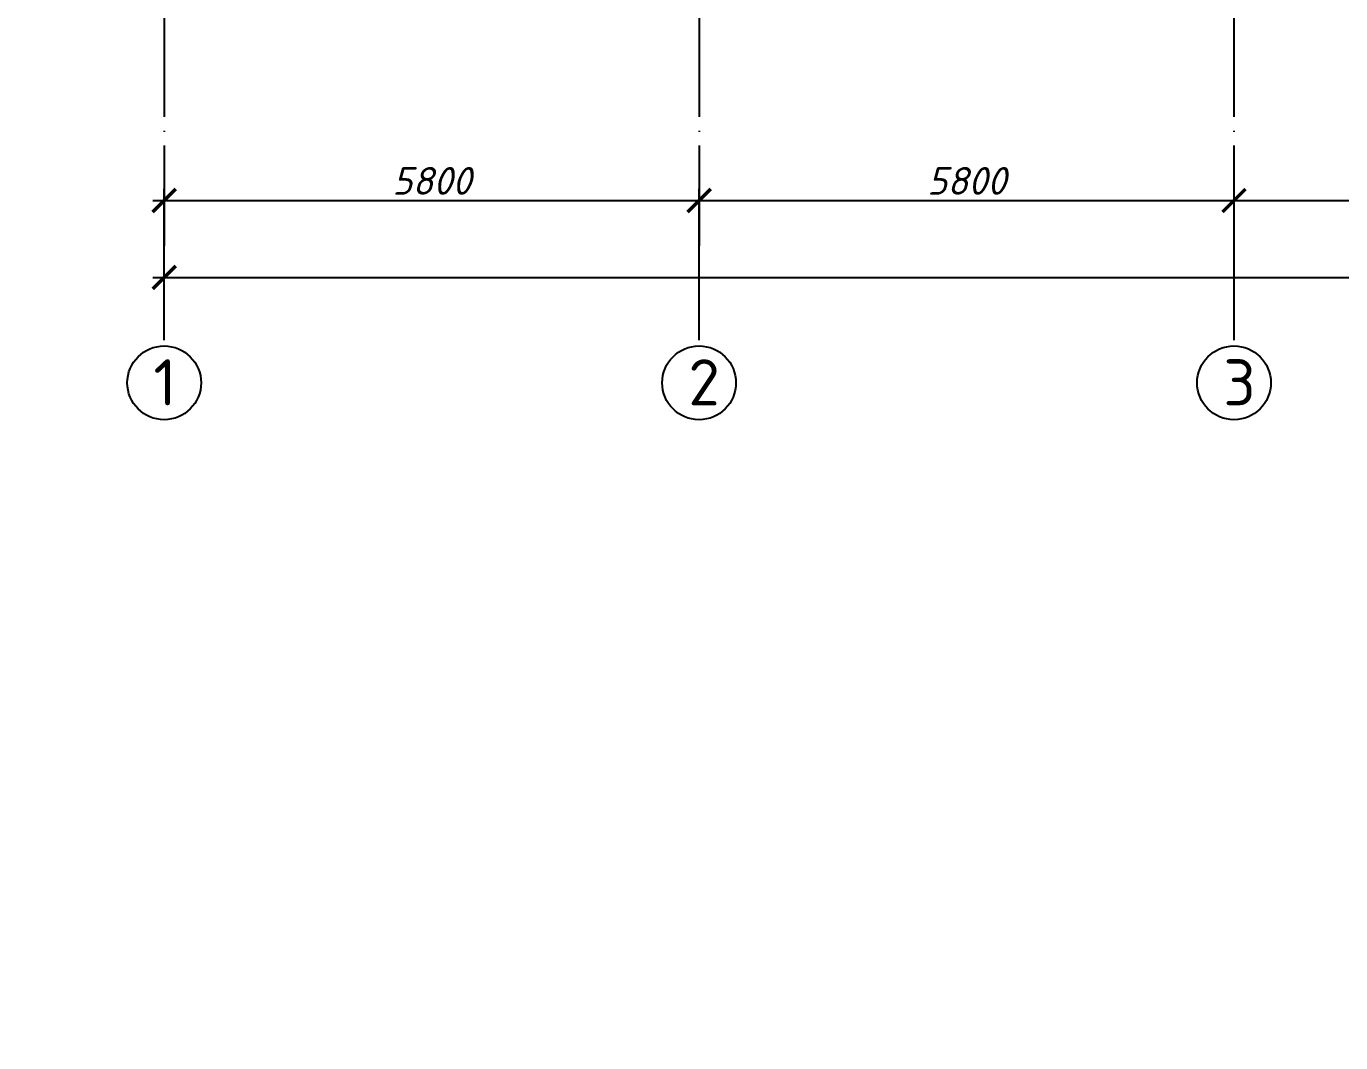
# Model space of a CAD drawing. Header units: millimetres. Extents: x -258556 to -95372, y 16759 to 83244.
# Drawn here: x -129308.9 to -129166.4, y 41162 to 41272.2 of the extents above; entities that cross this region are included whole.
import ezdxf

# ---------------------------------------------------------------- set-up
doc = ezdxf.new("R2010")
doc.units = ezdxf.units.MM
doc.header["$LTSCALE"] = 0.5
doc.linetypes.add('ACAD_ISO04W100', pattern=[30, 24, -3, 0, -3])
doc.layers.add('оси', color=7, linetype='ACAD_ISO04W100')
doc.layers.add('размеры', color=7, linetype='Continuous')
doc.layers.add('ТОНКИЕе', color=7, linetype='Continuous', lineweight=25)
doc.styles.add('Наклонный', font='isocpeur.ttf', dxfattribs={"oblique": 15, "height": 3})
doc.styles.add('Наклонный 5', font='isocpeur.ttf', dxfattribs={"oblique": 15, "height": 7})
doc.dimstyles.new('СТРОИТЕЛЬНЫЙ', dxfattribs={"dimtxt": 3.5, "dimasz": 2.5, "dimexe": 1.25, "dimexo": 0.625, "dimtad": 1, "dimdec": 0, "dimlfac": 100, "dimdsep": 46, "dimtxsty": 'Наклонный', "dimblk1": 'ARCHTICK', "dimblk2": 'ARCHTICK', "dimsah": 1, "dimcen": 0, "dimdle": 1.25, "dimadec": 0, "dimazin": 0, "dimtfac": 0.75, "dimtdec": 0, "dimtmove": 0, "dimatfit": 3, "dimldrblk": 'ARCHTICK', "dimfxl": 1, "dimtolj": 1, "dimtzin": 0, "dimarcsym": 0})

# ---------------------------------------------------------------- blocks, each defined once
blk = doc.blocks.new('_ArchTick')
at = {"color": 0, "linetype": 'ByBlock', "const_width": 0.15}
blk.add_lwpolyline([(-0.5, -0.5), (0.5, 0.5)], dxfattribs=at)
blk = doc.blocks.new('*D620')
at = {"layer": 'Defpoints', "color": 0, "transparency": 16777216}
for p in [(-129235.95, 41253.29), (-129293.95, 41237.53), (-129235.95, 41237.53)]:
    blk.add_point(p, dxfattribs=at)
at = {"layer": 'размеры', "color": 0, "lineweight": -2, "transparency": 16777216}
for p, q in [((-129293.95, 41238.15), (-129293.95, 41254.54)), ((-129235.95, 41238.15), (-129235.95, 41254.54)), ((-129295.2, 41253.29), (-129234.7, 41253.29))]:
    blk.add_line(p, q, dxfattribs=at)
at = {"layer": 'размеры', "color": 0, "lineweight": -2, "transparency": 16777216, "xscale": 2.5, "yscale": 2.5, "zscale": 2.5, "rotation": 180}
blk.add_blockref('_ArchTick', (-129293.95, 41253.29), dxfattribs=at)
at = {"layer": 'размеры', "color": 0, "lineweight": -2, "transparency": 16777216, "xscale": 2.5, "yscale": 2.5, "zscale": 2.5}
blk.add_blockref('_ArchTick', (-129235.95, 41253.29), dxfattribs=at)
at = {"layer": 'размеры', "color": 0, "transparency": 16777216, "insert": (-129264.95, 41255.42), "char_height": 3, "attachment_point": 5, "style": 'Наклонный'}
blk.add_mtext('\\A1;5800', dxfattribs=at)
blk = doc.blocks.new('*D621')
at = {"layer": 'Defpoints', "color": 0, "transparency": 16777216}
for p in [(-129235.95, 41253.29), (-129177.95, 41253.29), (-129177.95, 41237.53)]:
    blk.add_point(p, dxfattribs=at)
at = {"layer": 'размеры', "color": 0, "lineweight": -2, "transparency": 16777216}
for p, q in [((-129235.95, 41253.92), (-129235.95, 41254.54)), ((-129177.95, 41238.15), (-129177.95, 41254.54)), ((-129237.2, 41253.29), (-129176.7, 41253.29))]:
    blk.add_line(p, q, dxfattribs=at)
at = {"layer": 'размеры', "color": 0, "lineweight": -2, "transparency": 16777216, "xscale": 2.5, "yscale": 2.5, "zscale": 2.5, "rotation": 180}
blk.add_blockref('_ArchTick', (-129235.95, 41253.29), dxfattribs=at)
at = {"layer": 'размеры', "color": 0, "lineweight": -2, "transparency": 16777216, "xscale": 2.5, "yscale": 2.5, "zscale": 2.5}
blk.add_blockref('_ArchTick', (-129177.95, 41253.29), dxfattribs=at)
at = {"layer": 'размеры', "color": 0, "transparency": 16777216, "insert": (-129206.95, 41255.42), "char_height": 3, "attachment_point": 5, "style": 'Наклонный'}
blk.add_mtext('\\A1;5800', dxfattribs=at)
blk = doc.blocks.new('*D622')
at = {"layer": 'Defpoints', "color": 0, "transparency": 16777216}
for p in [(-129119.95, 41253.29), (-129177.95, 41243.51), (-129119.95, 41237.53)]:
    blk.add_point(p, dxfattribs=at)
at = {"layer": 'размеры', "color": 0, "lineweight": -2, "transparency": 16777216}
for p, q in [((-129177.95, 41244.13), (-129177.95, 41254.54)), ((-129119.95, 41238.15), (-129119.95, 41254.54)), ((-129179.2, 41253.29), (-129118.7, 41253.29))]:
    blk.add_line(p, q, dxfattribs=at)
at = {"layer": 'размеры', "color": 0, "lineweight": -2, "transparency": 16777216, "xscale": 2.5, "yscale": 2.5, "zscale": 2.5, "rotation": 180}
blk.add_blockref('_ArchTick', (-129177.95, 41253.29), dxfattribs=at)
at = {"layer": 'размеры', "color": 0, "lineweight": -2, "transparency": 16777216, "xscale": 2.5, "yscale": 2.5, "zscale": 2.5}
blk.add_blockref('_ArchTick', (-129119.95, 41253.29), dxfattribs=at)
at = {"layer": 'размеры', "color": 0, "transparency": 16777216, "insert": (-129148.95, 41255.42), "char_height": 3, "attachment_point": 5, "style": 'Наклонный'}
blk.add_mtext('\\A1;5800', dxfattribs=at)
blk = doc.blocks.new('*D627')
at = {"layer": 'Defpoints', "color": 0, "transparency": 16777216}
for p in [(-129003.95, 41244.95), (-129293.95, 41237.53), (-129003.95, 41237.53)]:
    blk.add_point(p, dxfattribs=at)
at = {"layer": 'размеры', "color": 0, "lineweight": -2, "transparency": 16777216}
for p, q in [((-129293.95, 41238.15), (-129293.95, 41246.2)), ((-129003.95, 41238.15), (-129003.95, 41246.2)), ((-129295.2, 41244.95), (-129002.7, 41244.95))]:
    blk.add_line(p, q, dxfattribs=at)
at = {"layer": 'размеры', "color": 0, "lineweight": -2, "transparency": 16777216, "xscale": 2.5, "yscale": 2.5, "zscale": 2.5, "rotation": 180}
blk.add_blockref('_ArchTick', (-129293.95, 41244.95), dxfattribs=at)
at = {"layer": 'размеры', "color": 0, "lineweight": -2, "transparency": 16777216, "xscale": 2.5, "yscale": 2.5, "zscale": 2.5}
blk.add_blockref('_ArchTick', (-129003.95, 41244.95), dxfattribs=at)
at = {"layer": 'размеры', "color": 0, "transparency": 16777216, "insert": (-129148.95, 41247.07), "char_height": 3, "attachment_point": 5, "style": 'Наклонный'}
blk.add_mtext('\\A1;29000', dxfattribs=at)
blk = doc.blocks.new('*D678')
at = {"layer": 'Defpoints', "color": 0, "transparency": 16777216}
for p in [(-129176.7, 41306.91), (-129171.29, 41306.91), (-129176.7, 41300.91), (-129298.35, 41056.97), (-129291.95, 41054.97), (-129298.35, 41029.8)]:
    blk.add_point(p, dxfattribs=at)
at = {"layer": 'размеры', "color": 0, "lineweight": -2, "transparency": 16777216}
for p, q in [((-129171.29, 41306.91), (-129171.29, 41327.74)), ((-129176.08, 41306.91), (-129170.04, 41306.91)), ((-129171.29, 41299.66), (-129171.29, 41306.91)), ((-129176.08, 41300.91), (-129170.04, 41300.91)), ((-129298.35, 41056.35), (-129298.35, 41028.55)), ((-129291.95, 41054.35), (-129291.95, 41028.55)), ((-129298.35, 41029.8), (-129308.91, 41029.8)), ((-129290.7, 41029.8), (-129298.35, 41029.8))]:
    blk.add_line(p, q, dxfattribs=at)
at = {"layer": 'размеры', "color": 0, "lineweight": -2, "transparency": 16777216, "xscale": 2.5, "yscale": 2.5, "zscale": 2.5}
for p, rotation in [((-129171.29, 41306.91), 90), ((-129171.29, 41300.91), 270), ((-129298.35, 41029.8), 180)]:
    blk.add_blockref('_ArchTick', p, dxfattribs=dict(at, rotation=rotation))
blk.add_blockref('_ArchTick', (-129291.95, 41029.8), dxfattribs=at)
at = {"layer": 'размеры', "color": 0, "transparency": 16777216, "insert": (-129173.42, 41318.58), "char_height": 3, "attachment_point": 5, "rotation": 90, "style": 'Наклонный'}
blk.add_mtext('\\A1;h{\\H0.7x;\\S^ глб;}=600', dxfattribs=at)
at = {"layer": 'размеры', "color": 0, "transparency": 16777216, "insert": (-129304.88, 41031.92), "char_height": 3, "attachment_point": 5, "style": 'Наклонный'}
blk.add_mtext('\\A1;640', dxfattribs=at)

msp = doc.modelspace()

# ---------------------------------------------------------------- linework, layer by layer
at = {"layer": 'оси', "color": 0}
for points in [[(-129293.953043, 41410.248429), (-129293.953043, 41248.373938)], [(-129235.953043, 41410.248429), (-129235.953043, 41248.373938)], [(-129235.953043, 41410.248429), (-129235.953043, 41248.373938)], [(-129177.953043, 41410.248429), (-129177.953043, 41248.373938)], [(-129177.953043, 41410.248429), (-129177.953043, 41248.373938)]]:
    msp.add_lwpolyline(points, dxfattribs=at)
at = {"layer": 'ТОНКИЕе', "color": 0}
for centre in [(-129293.953043, 41233.528298), (-129235.953043, 41233.528298), (-129177.953043, 41233.528298)]:
    msp.add_circle(centre, 4, dxfattribs=at)

# ---------------------------------------------------------------- texts
at = {"layer": 'ТОНКИЕе', "color": 0, "char_height": 5, "attachment_point": 1, "style": 'Наклонный 5'}
for s, insert in [('{\\Q0;1}', (-129295.118743, 41236.081527)), ('{\\Q0;2}', (-129237.118743, 41236.081527)), ('{\\Q0;3}', (-129179.118743, 41236.081527))]:
    msp.add_mtext_dynamic_manual_height_columns(s, width=2.08625442, gutter_width=35, heights=[0], dxfattribs=dict(at, insert=insert))

# ---------------------------------------------------------------- dimensions: what is measured, and where the dimension line sits
at = {"layer": 'размеры', "color": 0}
for base, p1, p2, picture, middle in [((-129298.353043, 41029.795227), (-129291.953043, 41054.974028), (-129298.353043, 41056.974028), '*D678', (-129304.879967, 41031.920227)), ((-129235.953043, 41253.293144), (-129293.953043, 41237.528298), (-129235.953043, 41237.528298), '*D620', (-129264.953043, 41255.418144)), ((-129177.953043, 41253.293144), (-129235.953043, 41253.293144), (-129177.953043, 41237.528298), '*D621', (-129206.953043, 41255.418144)), ((-129119.953043, 41253.293144), (-129177.953043, 41243.507986), (-129119.953043, 41237.528298), '*D622', (-129148.953043, 41255.418144)), ((-129003.953043, 41244.945942), (-129293.953043, 41237.528298), (-129003.953043, 41237.528298), '*D627', (-129148.953043, 41247.070942))]:
    dim = msp.add_linear_dim(base=base, p1=p1, p2=p2, dimstyle='СТРОИТЕЛЬНЫЙ', dxfattribs=at)
    dim.commit()
    dim.dimension.update_dxf_attribs({"geometry": picture, "text_midpoint": middle})
dim = msp.add_linear_dim(base=(-129171.292471, 41306.910988), p1=(-129176.703043, 41300.910988), p2=(-129176.703043, 41306.910988), angle=90, text='h{\\H0.7x;\\S^ глб;}=<>', dimstyle='СТРОИТЕЛЬНЫЙ', dxfattribs=at)
dim.commit()
dim.dimension.update_dxf_attribs({"geometry": '*D678', "text_midpoint": (-129173.417471, 41318.577271)})

doc.saveas('drawing.dxf')
